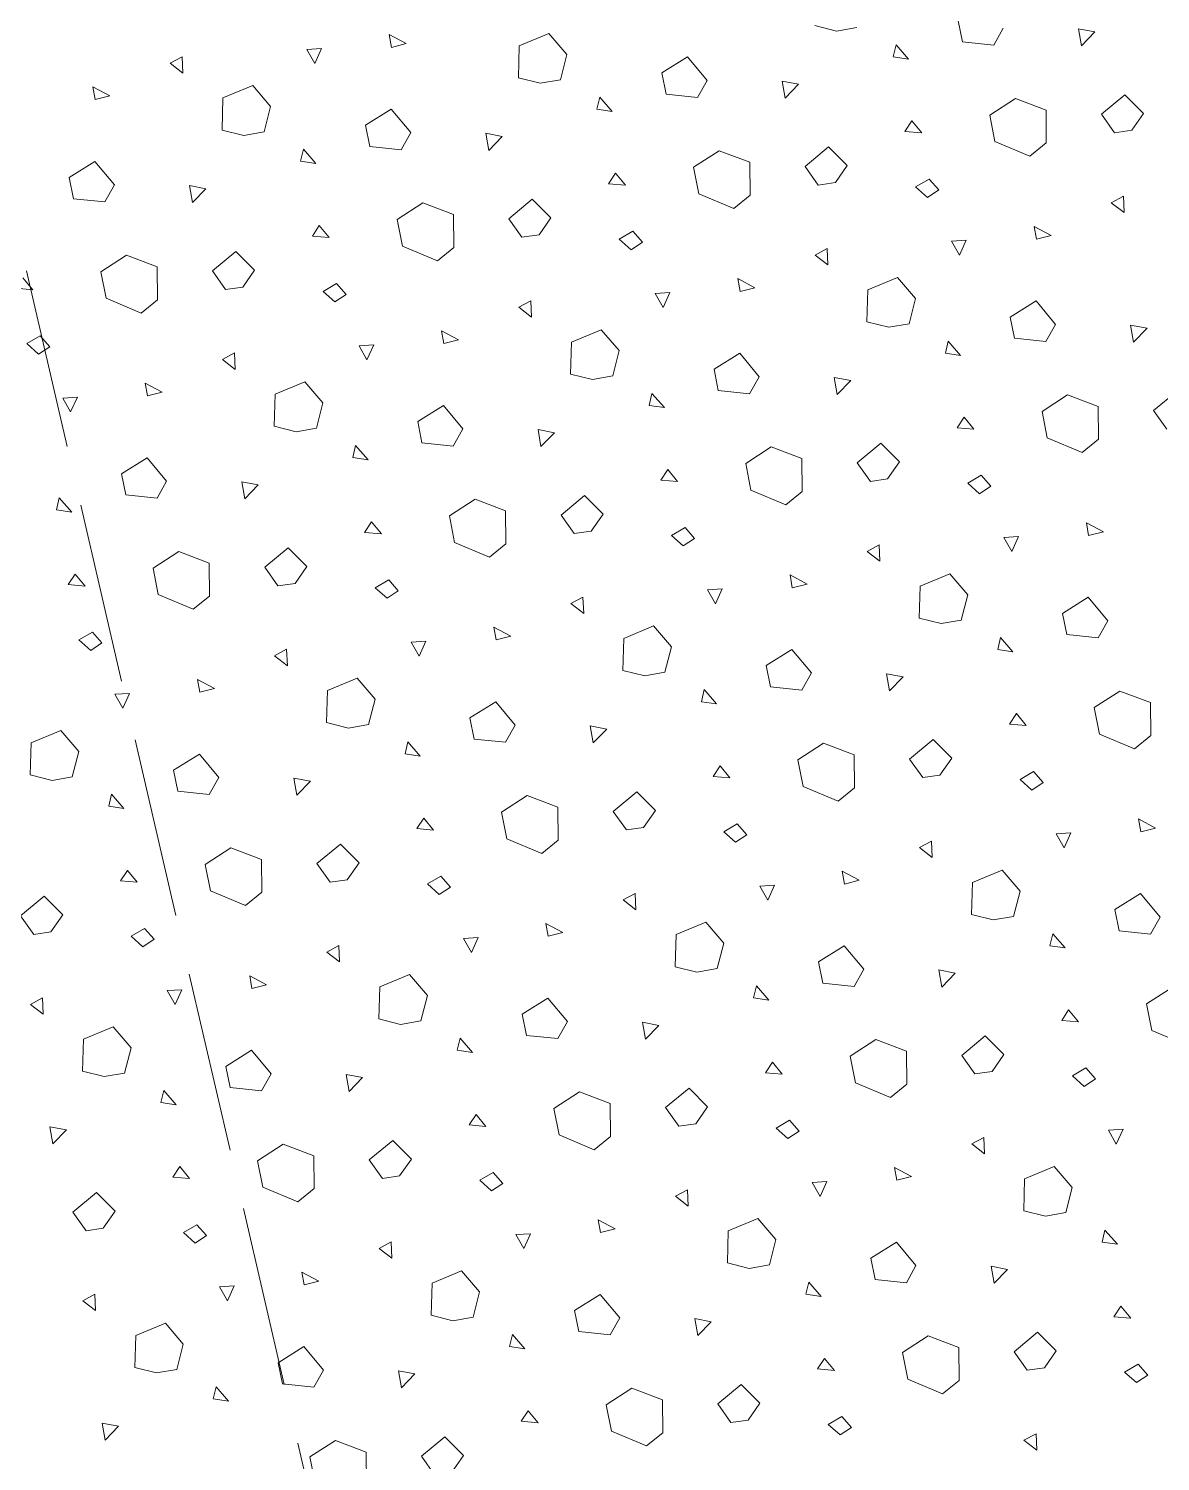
# Model space of a CAD drawing. Header units: metres. Extents: x -19025 to 34897, y -14024 to 26069.
# Drawn here: x -12639 to -12168, y 1534 to 2129 of the extents above; entities that cross this region are included whole.
import ezdxf

# ---------------------------------------------------------------- set-up
doc = ezdxf.new("R2010")
doc.units = ezdxf.units.M
doc.header["$MEASUREMENT"] = 0
doc.linetypes.add('Strichlinie eng', pattern=[0.1, 0.075, -0.025])
doc.linetypes.add('Strichlinie mittel', pattern=[0.15, 0.1, -0.05])
doc.layers.add('221 Gefälledämmung 3D', color=7, linetype='Continuous')
doc.layers.add('930 Beschriftung Allgemein', color=7, linetype='Continuous')

# ---------------------------------------------------------------- blocks, each defined once
blk = doc.blocks.new('*X767')
at = {"layer": '930 Beschriftung Allgemein', "color": 254, "linetype": 'Continuous', "lineweight": 9, "true_color": 0xd4d4d4}
for p, q in [((-14.00206, 6.42639), (-14.00385, 6.4352)), ((-14.24016, 6.42945), (-14.23923, 6.42414)), ((-14.23311, 6.42568), (-14.24016, 6.42945)), ((-14.1738, 6.42995), (-14.18613, 6.42481)), ((-14.16633, 6.42123), (-14.1738, 6.42995)), ((-14.06342, 6.43321), (-14.05434, 6.43093)), ((-14.05434, 6.43093), (-14.04594, 6.43242)), ((-13.98505, 6.43213), (-13.98905, 6.42503)), ((-13.95387, 6.43184), (-13.94702, 6.43054)), ((-13.95262, 6.42476), (-13.95387, 6.43184)), ((-13.94702, 6.43054), (-13.95262, 6.42476)), ((-14.26834, 6.42366), (-14.27443, 6.42327)), ((-14.27443, 6.42327), (-14.27112, 6.41746)), ((-14.27112, 6.41746), (-14.26834, 6.42366)), ((-14.23923, 6.42414), (-14.23311, 6.42568)), ((-14.18613, 6.42481), (-14.18652, 6.41151)), ((-14.02963, 6.42521), (-14.0308, 6.42021)), ((-14.02448, 6.41927), (-14.02963, 6.42521)), ((-13.98905, 6.42503), (-14.00206, 6.42639)), ((-14.33119, 6.41755), (-14.32619, 6.42026)), ((-14.32591, 6.41346), (-14.33119, 6.41755)), ((-14.32619, 6.42026), (-14.32591, 6.41346)), ((-14.16904, 6.41071), (-14.16633, 6.42123)), ((-14.12695, 6.41349), (-14.11626, 6.42017)), ((-14.11626, 6.42017), (-14.10815, 6.41042)), ((-14.0308, 6.42021), (-14.02448, 6.41927)), ((-14.18652, 6.41151), (-14.17745, 6.40923)), ((-14.17745, 6.40923), (-14.16904, 6.41071)), ((-14.12516, 6.40468), (-14.12695, 6.41349)), ((-14.36326, 6.40775), (-14.36233, 6.40244)), ((-14.35621, 6.40397), (-14.36326, 6.40775)), ((-14.2969, 6.40824), (-14.30923, 6.4031)), ((-14.28943, 6.39952), (-14.2969, 6.40824)), ((-14.11215, 6.40333), (-14.12516, 6.40468)), ((-14.10815, 6.41042), (-14.11215, 6.40333)), ((-14.07697, 6.41013), (-14.07012, 6.40883)), ((-14.07572, 6.40305), (-14.07697, 6.41013)), ((-14.07012, 6.40883), (-14.07572, 6.40305)), ((-14.36233, 6.40244), (-14.35621, 6.40397)), ((-14.30923, 6.4031), (-14.30962, 6.3898)), ((-14.29214, 6.38901), (-14.28943, 6.39952)), ((-14.15273, 6.4035), (-14.15391, 6.3985)), ((-14.14758, 6.39756), (-14.15273, 6.4035)), ((-13.98003, 6.40292), (-13.99068, 6.39602)), ((-13.96731, 6.39809), (-13.98003, 6.40292)), ((-13.93455, 6.40446), (-13.9443, 6.39635)), ((-13.92679, 6.3967), (-13.93455, 6.40446)), ((-14.25005, 6.39179), (-14.23936, 6.39846)), ((-14.23936, 6.39846), (-14.23125, 6.38871)), ((-14.15391, 6.3985), (-14.14758, 6.39756)), ((-14.02591, 6.38917), (-14.02303, 6.39355)), ((-14.02303, 6.39355), (-14.01896, 6.38857)), ((-13.99068, 6.39602), (-13.98851, 6.385)), ((-13.96719, 6.38442), (-13.96731, 6.39809)), ((-13.9443, 6.39635), (-13.93883, 6.38865)), ((-13.93171, 6.38967), (-13.92679, 6.3967)), ((-14.30962, 6.3898), (-14.30055, 6.38752)), ((-14.30055, 6.38752), (-14.29214, 6.38901)), ((-14.24826, 6.38298), (-14.25005, 6.39179)), ((-14.23125, 6.38871), (-14.23525, 6.38162)), ((-14.20007, 6.38843), (-14.19322, 6.38713)), ((-14.19882, 6.38135), (-14.20007, 6.38843)), ((-14.19322, 6.38713), (-14.19882, 6.38135)), ((-14.01896, 6.38857), (-14.02591, 6.38917)), ((-13.93883, 6.38865), (-13.93171, 6.38967)), ((-14.27583, 6.38179), (-14.27701, 6.3768)), ((-14.27068, 6.37586), (-14.27583, 6.38179)), ((-14.23525, 6.38162), (-14.24826, 6.38298)), ((-14.10313, 6.38121), (-14.11378, 6.37432)), ((-14.09041, 6.37638), (-14.10313, 6.38121)), ((-14.05765, 6.38275), (-14.0674, 6.37465)), ((-14.04989, 6.375), (-14.05765, 6.38275)), ((-13.98851, 6.385), (-13.97397, 6.37889)), ((-13.97397, 6.37889), (-13.96719, 6.38442)), ((-14.37315, 6.37008), (-14.36246, 6.37676)), ((-14.36246, 6.37676), (-14.35435, 6.36701)), ((-14.27701, 6.3768), (-14.27068, 6.37586)), ((-14.09029, 6.36271), (-14.09041, 6.37638)), ((-14.05482, 6.36797), (-14.04989, 6.375)), ((-14.37137, 6.36127), (-14.37315, 6.37008)), ((-14.14901, 6.36746), (-14.14613, 6.37185)), ((-14.14613, 6.37185), (-14.14206, 6.36686)), ((-14.11378, 6.37432), (-14.11161, 6.36329)), ((-14.0674, 6.37465), (-14.06194, 6.36694)), ((-14.01589, 6.36944), (-14.02148, 6.36617)), ((-14.0119, 6.3649), (-14.01589, 6.36944)), ((-14.35435, 6.36701), (-14.35835, 6.35991)), ((-14.32317, 6.36672), (-14.31632, 6.36542)), ((-14.32192, 6.35964), (-14.32317, 6.36672)), ((-14.31632, 6.36542), (-14.32192, 6.35964)), ((-14.14206, 6.36686), (-14.14901, 6.36746)), ((-14.11161, 6.36329), (-14.09707, 6.35718)), ((-14.06194, 6.36694), (-14.05482, 6.36797)), ((-14.02148, 6.36617), (-14.0166, 6.36179)), ((-14.0166, 6.36179), (-14.0119, 6.3649)), ((-14.35835, 6.35991), (-14.37137, 6.36127)), ((-14.22623, 6.35951), (-14.23688, 6.35261)), ((-14.21352, 6.35468), (-14.22623, 6.35951)), ((-14.18075, 6.36105), (-14.1905, 6.35294)), ((-14.17299, 6.35329), (-14.18075, 6.36105)), ((-14.09707, 6.35718), (-14.09029, 6.36271)), ((-13.94018, 6.35957), (-13.93518, 6.36228)), ((-13.9349, 6.35548), (-13.94018, 6.35957)), ((-13.93518, 6.36228), (-13.9349, 6.35548)), ((-14.23688, 6.35261), (-14.23471, 6.34158)), ((-14.21339, 6.34101), (-14.21352, 6.35468)), ((-14.1905, 6.35294), (-14.18504, 6.34523)), ((-14.17792, 6.34626), (-14.17299, 6.35329)), ((-14.27211, 6.34575), (-14.26923, 6.35014)), ((-14.26516, 6.34515), (-14.27211, 6.34575)), ((-14.26923, 6.35014), (-14.26516, 6.34515)), ((-14.18504, 6.34523), (-14.17792, 6.34626)), ((-14.139, 6.34773), (-14.14458, 6.34447)), ((-14.135, 6.34319), (-14.139, 6.34773)), ((-13.97226, 6.34976), (-13.97132, 6.34445)), ((-13.9652, 6.34599), (-13.97226, 6.34976)), ((-13.97132, 6.34445), (-13.9652, 6.34599)), ((-14.30385, 6.33934), (-14.3136, 6.33123)), ((-14.2961, 6.33158), (-14.30385, 6.33934)), ((-14.23471, 6.34158), (-14.22017, 6.33548)), ((-14.22017, 6.33548), (-14.21339, 6.34101)), ((-14.14458, 6.34447), (-14.1397, 6.34008)), ((-14.1397, 6.34008), (-14.135, 6.34319)), ((-14.06328, 6.33786), (-14.05828, 6.34057)), ((-14.05828, 6.34057), (-14.058, 6.33378)), ((-14.00043, 6.34397), (-14.00652, 6.34358)), ((-14.00652, 6.34358), (-14.00321, 6.33777)), ((-14.00321, 6.33777), (-14.00043, 6.34397)), ((-14.34933, 6.3378), (-14.35998, 6.3309)), ((-14.33662, 6.33297), (-14.34933, 6.3378)), ((-14.058, 6.33378), (-14.06328, 6.33786)), ((-14.39233, 6.32843), (-14.38826, 6.32345)), ((-14.35998, 6.3309), (-14.35781, 6.31988)), ((-14.33649, 6.3193), (-14.33662, 6.33297)), ((-14.3136, 6.33123), (-14.30814, 6.32353)), ((-14.30102, 6.32455), (-14.2961, 6.33158)), ((-14.09536, 6.32806), (-14.09442, 6.32275)), ((-14.0883, 6.32428), (-14.09536, 6.32806)), ((-14.02899, 6.32856), (-14.04132, 6.32342)), ((-14.02152, 6.31983), (-14.02899, 6.32856)), ((-14.38826, 6.32345), (-14.39521, 6.32405)), ((-14.30814, 6.32353), (-14.30102, 6.32455)), ((-14.2621, 6.32603), (-14.26768, 6.32276)), ((-14.26768, 6.32276), (-14.2628, 6.31837)), ((-14.2628, 6.31837), (-14.2581, 6.32148)), ((-14.2581, 6.32148), (-14.2621, 6.32603)), ((-14.12353, 6.32226), (-14.12962, 6.32187)), ((-14.12962, 6.32187), (-14.12632, 6.31607)), ((-14.12632, 6.31607), (-14.12353, 6.32226)), ((-14.09442, 6.32275), (-14.0883, 6.32428)), ((-14.04132, 6.32342), (-14.04171, 6.31011)), ((-14.35781, 6.31988), (-14.34327, 6.31377)), ((-14.34327, 6.31377), (-14.33649, 6.3193)), ((-14.18638, 6.31616), (-14.18139, 6.31886)), ((-14.1811, 6.31207), (-14.18638, 6.31616)), ((-14.18139, 6.31886), (-14.1811, 6.31207)), ((-14.02423, 6.30932), (-14.02152, 6.31983)), ((-13.98214, 6.3121), (-13.97145, 6.31878)), ((-13.97145, 6.31878), (-13.96334, 6.30903)), ((-14.04171, 6.31011), (-14.03264, 6.30783)), ((-14.03264, 6.30783), (-14.02423, 6.30932)), ((-13.98036, 6.30329), (-13.98214, 6.3121)), ((-14.3852, 6.30432), (-14.39078, 6.30106)), ((-14.3812, 6.29978), (-14.3852, 6.30432)), ((-14.21846, 6.30635), (-14.21752, 6.30104)), ((-14.2114, 6.30258), (-14.21846, 6.30635)), ((-14.15209, 6.30685), (-14.16442, 6.30171)), ((-14.14462, 6.29813), (-14.15209, 6.30685)), ((-13.96334, 6.30903), (-13.96734, 6.30193)), ((-13.93216, 6.30874), (-13.92532, 6.30744)), ((-13.93091, 6.30166), (-13.93216, 6.30874)), ((-13.92532, 6.30744), (-13.93091, 6.30166)), ((-14.39078, 6.30106), (-14.3859, 6.29667)), ((-14.3859, 6.29667), (-14.3812, 6.29978)), ((-14.24663, 6.30056), (-14.25272, 6.30017)), ((-14.25272, 6.30017), (-14.24942, 6.29436)), ((-14.24942, 6.29436), (-14.24663, 6.30056)), ((-14.21752, 6.30104), (-14.2114, 6.30258)), ((-14.16442, 6.30171), (-14.16481, 6.28841)), ((-14.14733, 6.28761), (-14.14462, 6.29813)), ((-14.00793, 6.30211), (-14.0091, 6.29711)), ((-14.00277, 6.29617), (-14.00793, 6.30211)), ((-13.96734, 6.30193), (-13.98036, 6.30329)), ((-14.30948, 6.29445), (-14.30449, 6.29716)), ((-14.3042, 6.29036), (-14.30948, 6.29445)), ((-14.30449, 6.29716), (-14.3042, 6.29036)), ((-14.10524, 6.29039), (-14.09455, 6.29707)), ((-14.09455, 6.29707), (-14.08644, 6.28732)), ((-14.0091, 6.29711), (-14.00277, 6.29617)), ((-14.16481, 6.28841), (-14.15574, 6.28613)), ((-14.15574, 6.28613), (-14.14733, 6.28761)), ((-14.10346, 6.28158), (-14.10524, 6.29039)), ((-14.08644, 6.28732), (-14.09044, 6.28023)), ((-14.05526, 6.28703), (-14.04842, 6.28573)), ((-14.05401, 6.27995), (-14.05526, 6.28703)), ((-14.04842, 6.28573), (-14.05401, 6.27995)), ((-14.34156, 6.28465), (-14.34062, 6.27933)), ((-14.3345, 6.28087), (-14.34156, 6.28465)), ((-14.34062, 6.27933), (-14.3345, 6.28087)), ((-14.28752, 6.28), (-14.28791, 6.2667)), ((-14.27519, 6.28514), (-14.28752, 6.28)), ((-14.26772, 6.27642), (-14.27519, 6.28514)), ((-14.13103, 6.2804), (-14.1322, 6.2754)), ((-14.12587, 6.27446), (-14.13103, 6.2804)), ((-14.09044, 6.28023), (-14.10346, 6.28158)), ((-13.95832, 6.27982), (-13.96897, 6.27292)), ((-13.94561, 6.27499), (-13.95832, 6.27982)), ((-13.91284, 6.28136), (-13.92259, 6.27325)), ((-14.36973, 6.27885), (-14.37582, 6.27846)), ((-14.37582, 6.27846), (-14.37252, 6.27266)), ((-14.37252, 6.27266), (-14.36973, 6.27885)), ((-14.27043, 6.2659), (-14.26772, 6.27642)), ((-14.22834, 6.26869), (-14.21765, 6.27536)), ((-14.21765, 6.27536), (-14.20954, 6.26561)), ((-14.1322, 6.2754), (-14.12587, 6.27446)), ((-13.94548, 6.26132), (-13.94561, 6.27499)), ((-14.22656, 6.25987), (-14.22834, 6.26869)), ((-14.0042, 6.26607), (-14.00133, 6.27045)), ((-14.00133, 6.27045), (-13.99725, 6.26547)), ((-13.96897, 6.27292), (-13.9668, 6.2619)), ((-13.92259, 6.27325), (-13.91713, 6.26554)), ((-14.28791, 6.2667), (-14.27884, 6.26442)), ((-14.27884, 6.26442), (-14.27043, 6.2659)), ((-14.20954, 6.26561), (-14.21354, 6.25852)), ((-14.17836, 6.26533), (-14.17152, 6.26403)), ((-14.17712, 6.25825), (-14.17836, 6.26533)), ((-14.17152, 6.26403), (-14.17712, 6.25825)), ((-13.99725, 6.26547), (-14.0042, 6.26607)), ((-13.9668, 6.2619), (-13.95226, 6.25579)), ((-14.25413, 6.25869), (-14.2553, 6.25369)), ((-14.24897, 6.25276), (-14.25413, 6.25869)), ((-14.21354, 6.25852), (-14.22656, 6.25987)), ((-14.08143, 6.25811), (-14.09207, 6.25121)), ((-14.06871, 6.25328), (-14.08143, 6.25811)), ((-14.03594, 6.25965), (-14.0457, 6.25155)), ((-14.02819, 6.25189), (-14.03594, 6.25965)), ((-13.95226, 6.25579), (-13.94548, 6.26132)), ((-14.35144, 6.24698), (-14.34075, 6.25366)), ((-14.34075, 6.25366), (-14.33265, 6.24391)), ((-14.2553, 6.25369), (-14.24897, 6.25276)), ((-14.09207, 6.25121), (-14.0899, 6.24019)), ((-14.06858, 6.23961), (-14.06871, 6.25328)), ((-14.0457, 6.25155), (-14.04023, 6.24384)), ((-14.03311, 6.24487), (-14.02819, 6.25189)), ((-14.34966, 6.23817), (-14.35144, 6.24698)), ((-14.33265, 6.24391), (-14.33664, 6.23681)), ((-14.1273, 6.24436), (-14.12443, 6.24875)), ((-14.12035, 6.24376), (-14.1273, 6.24436)), ((-14.12443, 6.24875), (-14.12035, 6.24376)), ((-14.04023, 6.24384), (-14.03311, 6.24487)), ((-13.99419, 6.24634), (-13.99977, 6.24307)), ((-13.99019, 6.2418), (-13.99419, 6.24634)), ((-14.33664, 6.23681), (-14.34966, 6.23817)), ((-14.30146, 6.24362), (-14.29462, 6.24232)), ((-14.30022, 6.23654), (-14.30146, 6.24362)), ((-14.29462, 6.24232), (-14.30022, 6.23654)), ((-14.15905, 6.23795), (-14.1688, 6.22984)), ((-14.15129, 6.23019), (-14.15905, 6.23795)), ((-14.0899, 6.24019), (-14.07536, 6.23408)), ((-14.07536, 6.23408), (-14.06858, 6.23961)), ((-13.99977, 6.24307), (-13.99489, 6.23869)), ((-13.99489, 6.23869), (-13.99019, 6.2418)), ((-14.37723, 6.23699), (-14.3784, 6.23199)), ((-14.3784, 6.23199), (-14.37207, 6.23105)), ((-14.37207, 6.23105), (-14.37723, 6.23699)), ((-14.20453, 6.23641), (-14.21518, 6.22951)), ((-14.19181, 6.23158), (-14.20453, 6.23641)), ((-14.2504, 6.22265), (-14.24753, 6.22704)), ((-14.24753, 6.22704), (-14.24345, 6.22205)), ((-14.21518, 6.22951), (-14.213, 6.21848)), ((-14.19168, 6.21791), (-14.19181, 6.23158)), ((-14.1688, 6.22984), (-14.16333, 6.22213)), ((-14.15621, 6.22316), (-14.15129, 6.23019)), ((-13.95055, 6.22666), (-13.94961, 6.22135)), ((-13.94349, 6.22289), (-13.95055, 6.22666)), ((-14.24345, 6.22205), (-14.2504, 6.22265)), ((-14.16333, 6.22213), (-14.15621, 6.22316)), ((-14.11729, 6.22463), (-14.12287, 6.22137)), ((-14.12287, 6.22137), (-14.11799, 6.21698)), ((-14.11799, 6.21698), (-14.11329, 6.22009)), ((-14.11329, 6.22009), (-14.11729, 6.22463)), ((-13.97872, 6.22087), (-13.98481, 6.22048)), ((-13.98481, 6.22048), (-13.98151, 6.21467)), ((-13.98151, 6.21467), (-13.97872, 6.22087)), ((-13.94961, 6.22135), (-13.94349, 6.22289)), ((-14.32763, 6.2147), (-14.33828, 6.2078)), ((-14.31491, 6.20987), (-14.32763, 6.2147)), ((-14.28215, 6.21624), (-14.2919, 6.20813)), ((-14.27439, 6.20848), (-14.28215, 6.21624)), ((-14.213, 6.21848), (-14.19846, 6.21238)), ((-14.19846, 6.21238), (-14.19168, 6.21791)), ((-14.04158, 6.21476), (-14.03658, 6.21747)), ((-14.03629, 6.21067), (-14.04158, 6.21476)), ((-14.03658, 6.21747), (-14.03629, 6.21067)), ((-14.31478, 6.1962), (-14.31491, 6.20987)), ((-14.2919, 6.20813), (-14.28643, 6.20043)), ((-14.27931, 6.20145), (-14.27439, 6.20848)), ((-14.37351, 6.20095), (-14.37063, 6.20533)), ((-14.37063, 6.20533), (-14.36655, 6.20035)), ((-14.33828, 6.2078), (-14.3361, 6.19678)), ((-14.24039, 6.20293), (-14.24597, 6.19966)), ((-14.23639, 6.19838), (-14.24039, 6.20293)), ((-14.07365, 6.20496), (-14.07271, 6.19965)), ((-14.0666, 6.20118), (-14.07365, 6.20496)), ((-14.00729, 6.20545), (-14.01961, 6.20031)), ((-13.99981, 6.19673), (-14.00729, 6.20545)), ((-14.36655, 6.20035), (-14.37351, 6.20095)), ((-14.3361, 6.19678), (-14.32157, 6.19067)), ((-14.28643, 6.20043), (-14.27931, 6.20145)), ((-14.24597, 6.19966), (-14.24109, 6.19527)), ((-14.24109, 6.19527), (-14.23639, 6.19838)), ((-14.10182, 6.19916), (-14.10791, 6.19877)), ((-14.10791, 6.19877), (-14.10461, 6.19297)), ((-14.10461, 6.19297), (-14.10182, 6.19916)), ((-14.07271, 6.19965), (-14.0666, 6.20118)), ((-14.01961, 6.20031), (-14.02001, 6.18701)), ((-14.00252, 6.18622), (-13.99981, 6.19673)), ((-14.32157, 6.19067), (-14.31478, 6.1962)), ((-14.16468, 6.19306), (-14.15968, 6.19576)), ((-14.15939, 6.18897), (-14.16468, 6.19306)), ((-14.15968, 6.19576), (-14.15939, 6.18897)), ((-13.96043, 6.189), (-13.94975, 6.19567)), ((-13.94975, 6.19567), (-13.94164, 6.18592)), ((-14.02001, 6.18701), (-14.01093, 6.18473)), ((-14.01093, 6.18473), (-14.00252, 6.18622)), ((-13.95865, 6.18019), (-13.96043, 6.189)), ((-13.94164, 6.18592), (-13.94563, 6.17883)), ((-14.36349, 6.18122), (-14.36908, 6.17795)), ((-14.3595, 6.17668), (-14.36349, 6.18122)), ((-14.19675, 6.18325), (-14.19581, 6.17794)), ((-14.1897, 6.17947), (-14.19675, 6.18325)), ((-14.19581, 6.17794), (-14.1897, 6.17947)), ((-14.14271, 6.17861), (-14.14311, 6.16531)), ((-14.13039, 6.18375), (-14.14271, 6.17861)), ((-14.12292, 6.17503), (-14.13039, 6.18375)), ((-13.98622, 6.179), (-13.98739, 6.17401)), ((-13.98107, 6.17307), (-13.98622, 6.179)), ((-13.94563, 6.17883), (-13.95865, 6.18019)), ((-14.36908, 6.17795), (-14.3642, 6.17357)), ((-14.3642, 6.17357), (-14.3595, 6.17668)), ((-14.28778, 6.17135), (-14.28278, 6.17406)), ((-14.28278, 6.17406), (-14.28249, 6.16726)), ((-14.22492, 6.17746), (-14.23102, 6.17707)), ((-14.23102, 6.17707), (-14.22771, 6.17126)), ((-14.22771, 6.17126), (-14.22492, 6.17746)), ((-14.12562, 6.16451), (-14.12292, 6.17503)), ((-14.08353, 6.16729), (-14.07285, 6.17397)), ((-14.07285, 6.17397), (-14.06474, 6.16422)), ((-13.98739, 6.17401), (-13.98107, 6.17307)), ((-14.28249, 6.16726), (-14.28778, 6.17135)), ((-14.08175, 6.15848), (-14.08353, 6.16729)), ((-14.31985, 6.16154), (-14.31892, 6.15623)), ((-14.3128, 6.15777), (-14.31985, 6.16154)), ((-14.25349, 6.16204), (-14.26581, 6.1569)), ((-14.24602, 6.15332), (-14.25349, 6.16204)), ((-14.14311, 6.16531), (-14.13403, 6.16303)), ((-14.13403, 6.16303), (-14.12562, 6.16451)), ((-14.06474, 6.16422), (-14.06874, 6.15712)), ((-14.03356, 6.16393), (-14.02671, 6.16263)), ((-14.03231, 6.15685), (-14.03356, 6.16393)), ((-14.02671, 6.16263), (-14.03231, 6.15685)), ((-14.34802, 6.15575), (-14.35412, 6.15536)), ((-14.35412, 6.15536), (-14.35081, 6.14956)), ((-14.35081, 6.14956), (-14.34802, 6.15575)), ((-14.31892, 6.15623), (-14.3128, 6.15777)), ((-14.26581, 6.1569), (-14.26621, 6.1436)), ((-14.10932, 6.1573), (-14.11049, 6.1523)), ((-14.10417, 6.15136), (-14.10932, 6.1573)), ((-14.06874, 6.15712), (-14.08175, 6.15848)), ((-13.93662, 6.15672), (-13.94727, 6.14982)), ((-13.9239, 6.15189), (-13.93662, 6.15672)), ((-14.24873, 6.1428), (-14.24602, 6.15332)), ((-14.20663, 6.14559), (-14.19595, 6.15226)), ((-14.19595, 6.15226), (-14.18784, 6.14251)), ((-14.11049, 6.1523), (-14.10417, 6.15136)), ((-13.94727, 6.14982), (-13.9451, 6.13879)), ((-13.92377, 6.13822), (-13.9239, 6.15189)), ((-14.26621, 6.1436), (-14.25713, 6.14132)), ((-14.25713, 6.14132), (-14.24873, 6.1428)), ((-14.20485, 6.13677), (-14.20663, 6.14559)), ((-13.9825, 6.14296), (-13.97962, 6.14735)), ((-13.97555, 6.14236), (-13.9825, 6.14296)), ((-13.97962, 6.14735), (-13.97555, 6.14236)), ((-14.37659, 6.14034), (-14.38892, 6.1352)), ((-14.36912, 6.13161), (-14.37659, 6.14034)), ((-14.19184, 6.13542), (-14.20485, 6.13677)), ((-14.18784, 6.14251), (-14.19184, 6.13542)), ((-14.15666, 6.14223), (-14.14981, 6.14092)), ((-14.15541, 6.13515), (-14.15666, 6.14223)), ((-14.14981, 6.14092), (-14.15541, 6.13515)), ((-13.9451, 6.13879), (-13.93056, 6.13269)), ((-13.93056, 6.13269), (-13.92377, 6.13822)), ((-14.38892, 6.1352), (-14.38931, 6.12189)), ((-14.37183, 6.1211), (-14.36912, 6.13161)), ((-14.23242, 6.13559), (-14.23359, 6.13059)), ((-14.22727, 6.12966), (-14.23242, 6.13559)), ((-14.05972, 6.13501), (-14.07037, 6.12811)), ((-14.047, 6.13018), (-14.05972, 6.13501)), ((-14.01424, 6.13655), (-14.02399, 6.12844)), ((-14.00648, 6.12879), (-14.01424, 6.13655)), ((-14.32974, 6.12388), (-14.31905, 6.13056)), ((-14.31905, 6.13056), (-14.31094, 6.12081)), ((-14.23359, 6.13059), (-14.22727, 6.12966)), ((-14.1056, 6.12126), (-14.10272, 6.12564)), ((-14.10272, 6.12564), (-14.09865, 6.12066)), ((-14.07037, 6.12811), (-14.0682, 6.11709)), ((-14.04687, 6.11651), (-14.047, 6.13018)), ((-14.02399, 6.12844), (-14.01852, 6.12074)), ((-14.0114, 6.12176), (-14.00648, 6.12879)), ((-14.38931, 6.12189), (-14.38024, 6.11961)), ((-14.38024, 6.11961), (-14.37183, 6.1211)), ((-14.32795, 6.11507), (-14.32974, 6.12388)), ((-14.31094, 6.12081), (-14.31494, 6.11371)), ((-14.27976, 6.12052), (-14.27291, 6.11922)), ((-14.27851, 6.11344), (-14.27976, 6.12052)), ((-14.27291, 6.11922), (-14.27851, 6.11344)), ((-14.09865, 6.12066), (-14.1056, 6.12126)), ((-14.01852, 6.12074), (-14.0114, 6.12176)), ((-13.97248, 6.12324), (-13.97807, 6.11997)), ((-13.97807, 6.11997), (-13.97319, 6.11558)), ((-13.96849, 6.11869), (-13.97248, 6.12324)), ((-14.35552, 6.11389), (-14.3567, 6.10889)), ((-14.35037, 6.10795), (-14.35552, 6.11389)), ((-14.31494, 6.11371), (-14.32795, 6.11507)), ((-14.18282, 6.11331), (-14.19347, 6.10641)), ((-14.1701, 6.10847), (-14.18282, 6.11331)), ((-14.13734, 6.11485), (-14.14709, 6.10674)), ((-14.12958, 6.10709), (-14.13734, 6.11485)), ((-14.0682, 6.11709), (-14.05366, 6.11098)), ((-14.05366, 6.11098), (-14.04687, 6.11651)), ((-13.97319, 6.11558), (-13.96849, 6.11869)), ((-14.3567, 6.10889), (-14.35037, 6.10795)), ((-14.16998, 6.09481), (-14.1701, 6.10847)), ((-14.1345, 6.10006), (-14.12958, 6.10709)), ((-14.2287, 6.09955), (-14.22582, 6.10394)), ((-14.22582, 6.10394), (-14.22175, 6.09895)), ((-14.19347, 6.10641), (-14.1913, 6.09538)), ((-14.14709, 6.10674), (-14.14162, 6.09903)), ((-14.09558, 6.10153), (-14.10117, 6.09827)), ((-14.09159, 6.09699), (-14.09558, 6.10153)), ((-13.92884, 6.10356), (-13.92791, 6.09825)), ((-13.92179, 6.09979), (-13.92884, 6.10356)), ((-14.22175, 6.09895), (-14.2287, 6.09955)), ((-14.1913, 6.09538), (-14.17676, 6.08928)), ((-14.14162, 6.09903), (-14.1345, 6.10006)), ((-14.10117, 6.09827), (-14.09629, 6.09388)), ((-14.09629, 6.09388), (-14.09159, 6.09699)), ((-13.95702, 6.09777), (-13.96311, 6.09738)), ((-13.96311, 6.09738), (-13.9598, 6.09157)), ((-13.9598, 6.09157), (-13.95702, 6.09777)), ((-13.92791, 6.09825), (-13.92179, 6.09979)), ((-14.30592, 6.0916), (-14.31657, 6.0847)), ((-14.2932, 6.08677), (-14.30592, 6.0916)), ((-14.26044, 6.09314), (-14.27019, 6.08503)), ((-14.25268, 6.08538), (-14.26044, 6.09314)), ((-14.17676, 6.08928), (-14.16998, 6.09481)), ((-14.01987, 6.09166), (-14.01487, 6.09437)), ((-14.01459, 6.08757), (-14.01987, 6.09166)), ((-14.01487, 6.09437), (-14.01459, 6.08757)), ((-14.31657, 6.0847), (-14.3144, 6.07368)), ((-14.29308, 6.0731), (-14.2932, 6.08677)), ((-14.27019, 6.08503), (-14.26473, 6.07733)), ((-14.2576, 6.07835), (-14.25268, 6.08538)), ((-14.3518, 6.07785), (-14.34892, 6.08223)), ((-14.34485, 6.07725), (-14.3518, 6.07785)), ((-14.34892, 6.08223), (-14.34485, 6.07725)), ((-14.26473, 6.07733), (-14.2576, 6.07835)), ((-14.21868, 6.07983), (-14.22427, 6.07656)), ((-14.21469, 6.07528), (-14.21868, 6.07983)), ((-14.05194, 6.08186), (-14.05101, 6.07654)), ((-14.04489, 6.07808), (-14.05194, 6.08186)), ((-14.05101, 6.07654), (-14.04489, 6.07808)), ((-13.99791, 6.07721), (-13.9983, 6.06391)), ((-13.98558, 6.08235), (-13.99791, 6.07721)), ((-13.97811, 6.07363), (-13.98558, 6.08235)), ((-14.38354, 6.07143), (-14.39329, 6.06333)), ((-14.37578, 6.06368), (-14.38354, 6.07143)), ((-14.3144, 6.07368), (-14.29986, 6.06757)), ((-14.29986, 6.06757), (-14.29308, 6.0731)), ((-14.22427, 6.07656), (-14.21939, 6.07217)), ((-14.21939, 6.07217), (-14.21469, 6.07528)), ((-14.14297, 6.06996), (-14.13797, 6.07266)), ((-14.13797, 6.07266), (-14.13769, 6.06587)), ((-14.08012, 6.07606), (-14.08621, 6.07567)), ((-14.08621, 6.07567), (-14.0829, 6.06987)), ((-14.0829, 6.06987), (-14.08012, 6.07606)), ((-13.98082, 6.06311), (-13.97811, 6.07363)), ((-13.93873, 6.0659), (-13.92804, 6.07257)), ((-13.92804, 6.07257), (-13.91993, 6.06282)), ((-14.13769, 6.06587), (-14.14297, 6.06996)), ((-13.93694, 6.05709), (-13.93873, 6.0659)), ((-14.39329, 6.06333), (-14.38783, 6.05562)), ((-14.38071, 6.05665), (-14.37578, 6.06368)), ((-14.17505, 6.06015), (-14.17411, 6.05484)), ((-14.16799, 6.05637), (-14.17505, 6.06015)), ((-14.10868, 6.06065), (-14.12101, 6.05551)), ((-14.10121, 6.05193), (-14.10868, 6.06065)), ((-13.9983, 6.06391), (-13.98923, 6.06163)), ((-13.98923, 6.06163), (-13.98082, 6.06311)), ((-13.91993, 6.06282), (-13.92393, 6.05573)), ((-14.38783, 6.05562), (-14.38071, 6.05665)), ((-14.34179, 6.05812), (-14.34737, 6.05485)), ((-14.34737, 6.05485), (-14.34249, 6.05047)), ((-14.34249, 6.05047), (-14.33779, 6.05358)), ((-14.33779, 6.05358), (-14.34179, 6.05812)), ((-14.20322, 6.05436), (-14.20931, 6.05397)), ((-14.20931, 6.05397), (-14.206, 6.04816)), ((-14.206, 6.04816), (-14.20322, 6.05436)), ((-14.17411, 6.05484), (-14.16799, 6.05637)), ((-14.12101, 6.05551), (-14.1214, 6.0422)), ((-13.96451, 6.0559), (-13.96569, 6.0509)), ((-13.95936, 6.04997), (-13.96451, 6.0559)), ((-13.92393, 6.05573), (-13.93694, 6.05709)), ((-14.26607, 6.04825), (-14.26107, 6.05096)), ((-14.26079, 6.04416), (-14.26607, 6.04825)), ((-14.26107, 6.05096), (-14.26079, 6.04416)), ((-14.10392, 6.04141), (-14.10121, 6.05193)), ((-14.06183, 6.04419), (-14.05114, 6.05087)), ((-14.05114, 6.05087), (-14.04303, 6.04112)), ((-13.96569, 6.0509), (-13.95936, 6.04997)), ((-14.1214, 6.0422), (-14.11233, 6.03993)), ((-14.06005, 6.03538), (-14.06183, 6.04419)), ((-14.29815, 6.03844), (-14.29721, 6.03313)), ((-14.29109, 6.03467), (-14.29815, 6.03844)), ((-14.23178, 6.03894), (-14.24411, 6.0338)), ((-14.22431, 6.03022), (-14.23178, 6.03894)), ((-14.11233, 6.03993), (-14.10392, 6.04141)), ((-14.04303, 6.04112), (-14.04703, 6.03402)), ((-14.01185, 6.04083), (-14.005, 6.03953)), ((-14.0106, 6.03375), (-14.01185, 6.04083)), ((-14.005, 6.03953), (-14.0106, 6.03375)), ((-14.32632, 6.03265), (-14.33241, 6.03226)), ((-14.33241, 6.03226), (-14.32911, 6.02645)), ((-14.32911, 6.02645), (-14.32632, 6.03265)), ((-14.29721, 6.03313), (-14.29109, 6.03467)), ((-14.24411, 6.0338), (-14.2445, 6.0205)), ((-14.22702, 6.0197), (-14.22431, 6.03022)), ((-14.08761, 6.0342), (-14.08879, 6.0292)), ((-14.08246, 6.02826), (-14.08761, 6.0342)), ((-14.04703, 6.03402), (-14.06005, 6.03538)), ((-13.91491, 6.03362), (-13.92556, 6.02672)), ((-14.38917, 6.02654), (-14.38418, 6.02925)), ((-14.38389, 6.02246), (-14.38917, 6.02654)), ((-14.38418, 6.02925), (-14.38389, 6.02246)), ((-14.18493, 6.02249), (-14.17424, 6.02916)), ((-14.17424, 6.02916), (-14.16613, 6.01941)), ((-14.08879, 6.0292), (-14.08246, 6.02826)), ((-13.96079, 6.01986), (-13.95791, 6.02425)), ((-13.95791, 6.02425), (-13.95384, 6.01926)), ((-13.92556, 6.02672), (-13.92339, 6.01569)), ((-14.2445, 6.0205), (-14.23543, 6.01822)), ((-14.23543, 6.01822), (-14.22702, 6.0197)), ((-14.18315, 6.01367), (-14.18493, 6.02249)), ((-14.16613, 6.01941), (-14.17013, 6.01232)), ((-14.13495, 6.01913), (-14.12811, 6.01782)), ((-14.1337, 6.01204), (-14.13495, 6.01913)), ((-14.12811, 6.01782), (-14.1337, 6.01204)), ((-13.95384, 6.01926), (-13.96079, 6.01986)), ((-14.36721, 6.0121), (-14.3676, 5.99879)), ((-14.35488, 6.01724), (-14.36721, 6.0121)), ((-14.34741, 6.00851), (-14.35488, 6.01724)), ((-14.21072, 6.01249), (-14.21189, 6.00749)), ((-14.20556, 6.00655), (-14.21072, 6.01249)), ((-14.17013, 6.01232), (-14.18315, 6.01367)), ((-14.03801, 6.01191), (-14.04866, 6.00501)), ((-14.0253, 6.00708), (-14.03801, 6.01191)), ((-13.99253, 6.01345), (-14.00228, 6.00534)), ((-13.98478, 6.00569), (-13.99253, 6.01345)), ((-13.92339, 6.01569), (-13.90885, 6.00959)), ((-14.35012, 5.998), (-14.34741, 6.00851)), ((-14.30803, 6.00078), (-14.29734, 6.00746)), ((-14.29734, 6.00746), (-14.28923, 5.99771)), ((-14.21189, 6.00749), (-14.20556, 6.00655)), ((-14.02517, 5.99341), (-14.0253, 6.00708)), ((-14.30625, 5.99197), (-14.30803, 6.00078)), ((-14.08389, 5.99816), (-14.08101, 6.00254)), ((-14.08101, 6.00254), (-14.07694, 5.99756)), ((-14.04866, 6.00501), (-14.04649, 5.99399)), ((-14.00228, 6.00534), (-13.99682, 5.99764)), ((-13.9897, 5.99866), (-13.98478, 6.00569)), ((-13.95078, 6.00014), (-13.95636, 5.99687)), ((-13.94678, 5.99559), (-13.95078, 6.00014)), ((-14.3676, 5.99879), (-14.35853, 5.99651)), ((-14.35853, 5.99651), (-14.35012, 5.998)), ((-14.28923, 5.99771), (-14.29323, 5.99061)), ((-14.25805, 5.99742), (-14.25121, 5.99612)), ((-14.2568, 5.99034), (-14.25805, 5.99742)), ((-14.25121, 5.99612), (-14.2568, 5.99034)), ((-14.07694, 5.99756), (-14.08389, 5.99816)), ((-14.04649, 5.99399), (-14.03195, 5.98788)), ((-13.99682, 5.99764), (-13.9897, 5.99866)), ((-13.95636, 5.99687), (-13.95148, 5.99248)), ((-13.95148, 5.99248), (-13.94678, 5.99559)), ((-14.33382, 5.99079), (-14.33499, 5.98579)), ((-14.32866, 5.98485), (-14.33382, 5.99079)), ((-14.29323, 5.99061), (-14.30625, 5.99197)), ((-14.16111, 5.9902), (-14.17176, 5.98331)), ((-14.1484, 5.98537), (-14.16111, 5.9902)), ((-14.11563, 5.99175), (-14.12538, 5.98364)), ((-14.10788, 5.98399), (-14.11563, 5.99175)), ((-14.03195, 5.98788), (-14.02517, 5.99341)), ((-14.33499, 5.98579), (-14.32866, 5.98485)), ((-14.17176, 5.98331), (-14.16959, 5.97228)), ((-14.14827, 5.97171), (-14.1484, 5.98537)), ((-14.12538, 5.98364), (-14.11992, 5.97593)), ((-14.1128, 5.97696), (-14.10788, 5.98399)), ((-14.20699, 5.97645), (-14.20412, 5.98084)), ((-14.20004, 5.97585), (-14.20699, 5.97645)), ((-14.20412, 5.98084), (-14.20004, 5.97585)), ((-14.11992, 5.97593), (-14.1128, 5.97696)), ((-14.07388, 5.97843), (-14.07946, 5.97516)), ((-14.06988, 5.97389), (-14.07388, 5.97843)), ((-14.38115, 5.97571), (-14.37431, 5.97441)), ((-14.37991, 5.96863), (-14.38115, 5.97571)), ((-14.37431, 5.97441), (-14.37991, 5.96863)), ((-14.23873, 5.97004), (-14.24849, 5.96193)), ((-14.23098, 5.96228), (-14.23873, 5.97004)), ((-14.16959, 5.97228), (-14.15505, 5.96617)), ((-14.15505, 5.96617), (-14.14827, 5.97171)), ((-14.07946, 5.97516), (-14.07458, 5.97078)), ((-14.07458, 5.97078), (-14.06988, 5.97389)), ((-13.99816, 5.96856), (-13.99317, 5.97127)), ((-13.99317, 5.97127), (-13.99288, 5.96447)), ((-13.93531, 5.97467), (-13.9414, 5.97428)), ((-13.9414, 5.97428), (-13.9381, 5.96847)), ((-13.9381, 5.96847), (-13.93531, 5.97467)), ((-14.28422, 5.9685), (-14.29486, 5.9616)), ((-14.2715, 5.96367), (-14.28422, 5.9685)), ((-13.99288, 5.96447), (-13.99816, 5.96856)), ((-14.33009, 5.95475), (-14.32722, 5.95913)), ((-14.32722, 5.95913), (-14.32314, 5.95415)), ((-14.29486, 5.9616), (-14.29269, 5.95058)), ((-14.27137, 5.95), (-14.2715, 5.96367)), ((-14.24849, 5.96193), (-14.24302, 5.95422)), ((-14.2359, 5.95525), (-14.23098, 5.96228)), ((-14.03024, 5.95875), (-14.0293, 5.95344)), ((-14.02318, 5.95498), (-14.03024, 5.95875)), ((-13.96387, 5.95925), (-13.9762, 5.95411)), ((-13.9564, 5.95053), (-13.96387, 5.95925)), ((-14.32314, 5.95415), (-14.33009, 5.95475)), ((-14.24302, 5.95422), (-14.2359, 5.95525)), ((-14.19698, 5.95673), (-14.20256, 5.95346)), ((-14.20256, 5.95346), (-14.19768, 5.94907)), ((-14.19768, 5.94907), (-14.19298, 5.95218)), ((-14.19298, 5.95218), (-14.19698, 5.95673)), ((-14.05841, 5.95296), (-14.0645, 5.95257)), ((-14.0645, 5.95257), (-14.0612, 5.94677)), ((-14.0612, 5.94677), (-14.05841, 5.95296)), ((-14.0293, 5.95344), (-14.02318, 5.95498)), ((-13.9762, 5.95411), (-13.97659, 5.94081)), ((-14.36184, 5.94833), (-14.37159, 5.94023)), ((-14.35408, 5.94057), (-14.36184, 5.94833)), ((-14.29269, 5.95058), (-14.27815, 5.94447)), ((-14.27815, 5.94447), (-14.27137, 5.95)), ((-14.12127, 5.94686), (-14.11627, 5.94956)), ((-14.11598, 5.94277), (-14.12127, 5.94686)), ((-14.11627, 5.94956), (-14.11598, 5.94277)), ((-13.95911, 5.94001), (-13.9564, 5.95053)), ((-14.359, 5.93355), (-14.35408, 5.94057)), ((-13.97659, 5.94081), (-13.96752, 5.93853)), ((-14.37159, 5.94023), (-14.36612, 5.93252)), ((-14.32008, 5.93502), (-14.32566, 5.93175)), ((-14.31608, 5.93048), (-14.32008, 5.93502)), ((-14.15334, 5.93705), (-14.1524, 5.93174)), ((-14.14628, 5.93327), (-14.15334, 5.93705)), ((-14.08697, 5.93755), (-14.0993, 5.93241)), ((-14.0795, 5.92882), (-14.08697, 5.93755)), ((-13.96752, 5.93853), (-13.95911, 5.94001)), ((-14.36612, 5.93252), (-14.359, 5.93355)), ((-14.32566, 5.93175), (-14.32078, 5.92737)), ((-14.32078, 5.92737), (-14.31608, 5.93048)), ((-14.18151, 5.93126), (-14.1876, 5.93087)), ((-14.1876, 5.93087), (-14.1843, 5.92506)), ((-14.1843, 5.92506), (-14.18151, 5.93126)), ((-14.1524, 5.93174), (-14.14628, 5.93327)), ((-14.0993, 5.93241), (-14.09969, 5.9191)), ((-14.08221, 5.91831), (-14.0795, 5.92882)), ((-13.94281, 5.9328), (-13.94398, 5.9278)), ((-13.93765, 5.92687), (-13.94281, 5.9328)), ((-14.24437, 5.92515), (-14.23937, 5.92786)), ((-14.23908, 5.92106), (-14.24437, 5.92515)), ((-14.23937, 5.92786), (-14.23908, 5.92106)), ((-14.04012, 5.92109), (-14.02943, 5.92777)), ((-14.02943, 5.92777), (-14.02133, 5.91802)), ((-13.94398, 5.9278), (-13.93765, 5.92687)), ((-14.09969, 5.9191), (-14.09062, 5.91682)), ((-14.09062, 5.91682), (-14.08221, 5.91831)), ((-14.03834, 5.91228), (-14.04012, 5.92109)), ((-14.02133, 5.91802), (-14.02532, 5.91092)), ((-13.99014, 5.91773), (-13.9833, 5.91643)), ((-13.9889, 5.91065), (-13.99014, 5.91773)), ((-14.27644, 5.91534), (-14.2755, 5.91003)), ((-14.26939, 5.91157), (-14.27644, 5.91534)), ((-14.2755, 5.91003), (-14.26939, 5.91157)), ((-14.2224, 5.9107), (-14.2228, 5.8974)), ((-14.21008, 5.91584), (-14.2224, 5.9107)), ((-14.2026, 5.90712), (-14.21008, 5.91584)), ((-14.06591, 5.9111), (-14.06708, 5.9061)), ((-14.06075, 5.90516), (-14.06591, 5.9111)), ((-14.02532, 5.91092), (-14.03834, 5.91228)), ((-13.9833, 5.91643), (-13.9889, 5.91065)), ((-14.36747, 5.90344), (-14.36247, 5.90615)), ((-14.36247, 5.90615), (-14.36218, 5.89935)), ((-14.30461, 5.90955), (-14.3107, 5.90916)), ((-14.3107, 5.90916), (-14.3074, 5.90335)), ((-14.3074, 5.90335), (-14.30461, 5.90955)), ((-14.20531, 5.8966), (-14.2026, 5.90712)), ((-14.16322, 5.89938), (-14.15254, 5.90606)), ((-14.15254, 5.90606), (-14.14443, 5.89631)), ((-14.06708, 5.9061), (-14.06075, 5.90516)), ((-14.36218, 5.89935), (-14.36747, 5.90344)), ((-14.16144, 5.89057), (-14.16322, 5.89938)), ((-13.93908, 5.89676), (-13.93621, 5.90115)), ((-13.93621, 5.90115), (-13.93213, 5.89616)), ((-14.33318, 5.89413), (-14.3455, 5.88899)), ((-14.32571, 5.88541), (-14.33318, 5.89413)), ((-14.2228, 5.8974), (-14.21372, 5.89512)), ((-14.21372, 5.89512), (-14.20531, 5.8966)), ((-14.14443, 5.89631), (-14.14842, 5.88922)), ((-14.11325, 5.89603), (-14.1064, 5.89472)), ((-14.112, 5.88894), (-14.11325, 5.89603)), ((-14.1064, 5.89472), (-14.112, 5.88894)), ((-13.93213, 5.89616), (-13.93908, 5.89676)), ((-14.3455, 5.88899), (-14.3459, 5.87569)), ((-14.18901, 5.88939), (-14.19018, 5.88439)), ((-14.18386, 5.88345), (-14.18901, 5.88939)), ((-14.14842, 5.88922), (-14.16144, 5.89057)), ((-14.01631, 5.88881), (-14.02696, 5.88191)), ((-14.00359, 5.88398), (-14.01631, 5.88881)), ((-13.97083, 5.89035), (-13.98058, 5.88224)), ((-13.96307, 5.88259), (-13.97083, 5.89035)), ((-14.32841, 5.8749), (-14.32571, 5.88541)), ((-14.28632, 5.87768), (-14.27564, 5.88435)), ((-14.27564, 5.88435), (-14.26753, 5.8746)), ((-14.19018, 5.88439), (-14.18386, 5.88345)), ((-14.02696, 5.88191), (-14.02478, 5.87089)), ((-14.00346, 5.87031), (-14.00359, 5.88398)), ((-13.98058, 5.88224), (-13.97511, 5.87454)), ((-13.96799, 5.87556), (-13.96307, 5.88259)), ((-14.3459, 5.87569), (-14.33682, 5.87341)), ((-14.33682, 5.87341), (-14.32841, 5.8749)), ((-14.28454, 5.86887), (-14.28632, 5.87768)), ((-14.06219, 5.87506), (-14.05931, 5.87944)), ((-14.05523, 5.87446), (-14.06219, 5.87506)), ((-14.05931, 5.87944), (-14.05523, 5.87446)), ((-13.97511, 5.87454), (-13.96799, 5.87556)), ((-13.92907, 5.87704), (-13.93465, 5.87377)), ((-13.92507, 5.87249), (-13.92907, 5.87704)), ((-14.27152, 5.86751), (-14.28454, 5.86887)), ((-14.26753, 5.8746), (-14.27152, 5.86751)), ((-14.23635, 5.87432), (-14.2295, 5.87302)), ((-14.2351, 5.86724), (-14.23635, 5.87432)), ((-14.2295, 5.87302), (-14.2351, 5.86724)), ((-14.02478, 5.87089), (-14.01025, 5.86478)), ((-14.01025, 5.86478), (-14.00346, 5.87031)), ((-13.93465, 5.87377), (-13.92977, 5.86938)), ((-13.92977, 5.86938), (-13.92507, 5.87249)), ((-14.31211, 5.86768), (-14.31328, 5.86269)), ((-14.30696, 5.86175), (-14.31211, 5.86768)), ((-14.13941, 5.8671), (-14.15006, 5.86021)), ((-14.12669, 5.86227), (-14.13941, 5.8671)), ((-14.09393, 5.86864), (-14.10368, 5.86054)), ((-14.08617, 5.86089), (-14.09393, 5.86864)), ((-14.31328, 5.86269), (-14.30696, 5.86175)), ((-14.18529, 5.85335), (-14.18241, 5.85774)), ((-14.18241, 5.85774), (-14.17834, 5.85275)), ((-14.15006, 5.86021), (-14.14789, 5.84918)), ((-14.12656, 5.8486), (-14.12669, 5.86227)), ((-14.10368, 5.86054), (-14.09821, 5.85283)), ((-14.09109, 5.85386), (-14.08617, 5.86089)), ((-14.35945, 5.85261), (-14.3526, 5.85131)), ((-14.3582, 5.84553), (-14.35945, 5.85261)), ((-14.3526, 5.85131), (-14.3582, 5.84553)), ((-14.17834, 5.85275), (-14.18529, 5.85335)), ((-14.09821, 5.85283), (-14.09109, 5.85386)), ((-14.05217, 5.85533), (-14.05776, 5.85206)), ((-14.05776, 5.85206), (-14.05288, 5.84768)), ((-14.04818, 5.85079), (-14.05217, 5.85533)), ((-14.26251, 5.8454), (-14.27316, 5.8385)), ((-14.24979, 5.84057), (-14.26251, 5.8454)), ((-14.21703, 5.84694), (-14.22678, 5.83883)), ((-14.20927, 5.83918), (-14.21703, 5.84694)), ((-14.14789, 5.84918), (-14.13335, 5.84307)), ((-14.13335, 5.84307), (-14.12656, 5.8486)), ((-14.05288, 5.84768), (-14.04818, 5.85079)), ((-13.97646, 5.84546), (-13.97146, 5.84817)), ((-13.97117, 5.84137), (-13.97646, 5.84546)), ((-13.97146, 5.84817), (-13.97117, 5.84137)), ((-14.24966, 5.8269), (-14.24979, 5.84057)), ((-14.21419, 5.83215), (-14.20927, 5.83918)), ((-14.27316, 5.8385), (-14.27099, 5.82747)), ((-14.22678, 5.83883), (-14.22131, 5.83112))]:
    blk.add_line(p, q, dxfattribs=at)
blk = doc.blocks.new('Schraffur_1_1', base_point=(4.69705, 0))
at = {"layer": '930 Beschriftung Allgemein', "color": 254, "linetype": 'Strichlinie mittel', "lineweight": 9, "true_color": 0xd4d4d4}
blk.add_blockref('*X767', (0, 0), dxfattribs=at)
blk = doc.blocks.new('Dachfläche_79_1', base_point=(-13.80379, 3.0255))
at = {"layer": '221 Gefälledämmung 3D', "color": 32, "linetype": 'Strichlinie eng', "lineweight": 5, "true_color": 0xdd6f00, "flags": 128}
blk.add_lwpolyline([(-13.80379, 3.0255), (-13.62492, 3.02276), (-14.50323, 6.81664), (-14.56121, 3.03712)], close=True, dxfattribs=at)

msp = doc.modelspace()

# ---------------------------------------------------------------- block references
at = {"layer": '221 Gefälledämmung 3D', "color": 32, "linetype": 'Strichlinie eng', "lineweight": 5, "true_color": 0xdd6f00, "xscale": 1000, "yscale": 1000, "zscale": 1000}
msp.add_blockref('Dachfläche_79_1', (-12052.457, -1277.568), dxfattribs=at)
at = {"layer": '930 Beschriftung Allgemein', "color": 254, "linetype": 'Strichlinie mittel', "lineweight": 9, "true_color": 0xd4d4d4, "xscale": 1000, "yscale": 1000, "zscale": 1000}
msp.add_blockref('Schraffur_1_1', (6448.38, -4303.067), dxfattribs=at)

doc.saveas('drawing.dxf')
